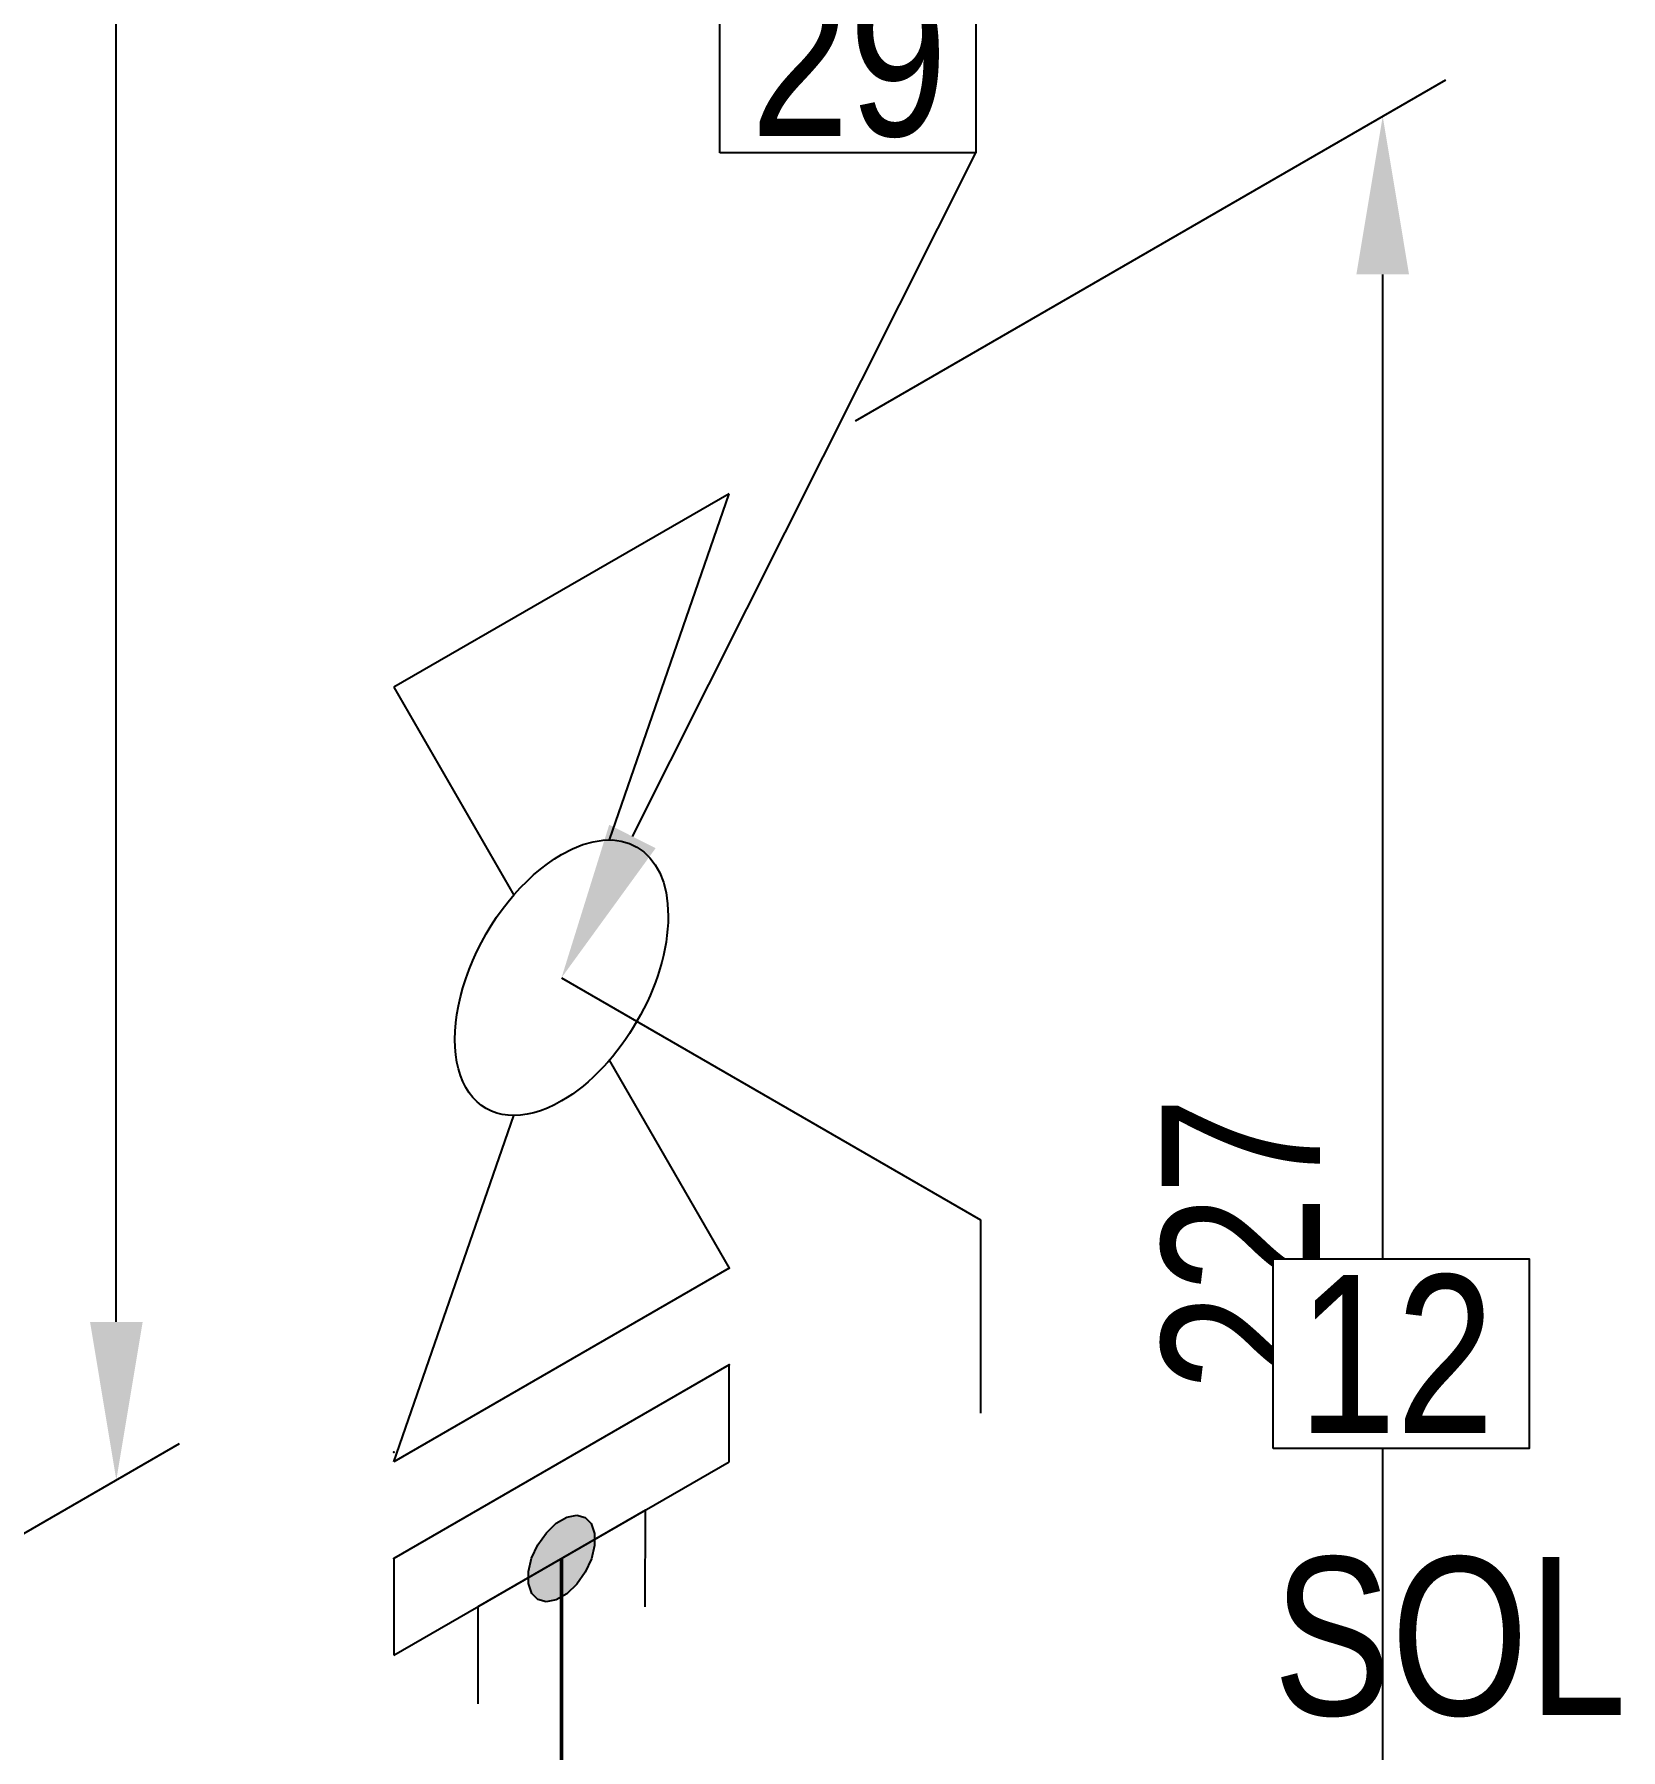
# Model space of a CAD drawing. Header units: millimetres. Extents: x 0 to 594, y 0 to 420.
# Drawn here: x 273.4 to 298.5, y 142.74 to 169.87 of the extents above; entities that cross this region are included whole.
import ezdxf
from ezdxf import colors
from ezdxf.entities.mleader import LeaderData, LeaderLine
from ezdxf.enums import TextEntityAlignment as Align
from ezdxf.math import Vec2, Vec3

# ---------------------------------------------------------------- set-up
doc = ezdxf.new("R2010")
doc.units = ezdxf.units.MM
doc.header["$LTSCALE"] = 0.25
for name, color, linetype in [('밸브', 4, 'Continuous'), ('용접', 1, 'Continuous'), ('주석', 7, 'Continuous'), ('치수', 1, 'Continuous')]:
    doc.layers.add(name, color=color, linetype=linetype)
doc.layers.add('파이프 작은 보어', color=30, linetype='Continuous', lineweight=50)
doc.styles.add('AdskIsoAnnotation', font='arial.ttf', dxfattribs={"width": 0.8, "height": 1})
doc.styles.add('AdskIsoMetric', font='arial.ttf', dxfattribs={"width": 0.8, "height": 2.5})
doc.styles.add('AdskIsoMetric-30', font='arial.ttf', dxfattribs={"width": 0.8, "height": 2.5})
doc.styles.add('AdskIsoMetric30', font='arial.ttf', dxfattribs={"width": 0.8, "oblique": 30, "height": 2.5})
doc.styles.get("Standard").update_dxf_attribs({"font": 'arial.ttf'})
doc.dimstyles.new('AdskIsoMetric', dxfattribs={"dimtxt": 2.5, "dimasz": 2.5, "dimexe": 1, "dimexo": 2, "dimgap": 0.8, "dimtad": 1, "dimdec": 0, "dimrnd": 1, "dimzin": 0, "dimdsep": 46, "dimtxsty": 'AdskIsoMetric', "dimcen": 0, "dimclrt": 7, "dimadec": 0, "dimazin": 0, "dimtfac": 1, "dimtdec": 0, "dimtmove": 1, "dimatfit": 3, "dimfxl": 0, "dimfrac": 2, "dimtolj": 1, "dimtzin": 0, "dimarcsym": 0})

# ---------------------------------------------------------------- blocks, each defined once
blk = doc.blocks.new('플랜지-1-IsoRight')
at = {"color": 0, "linetype": 'ByBlock', "lineweight": -2}
blk.add_wipeout([(0.0442, 0.1786), (-0.0442, 0.2296), (-0.0442, -0.1786), (0.0442, -0.2296)], dxfattribs=at)
at = {"color": 0, "linetype": 'ByBlock', "lineweight": -2, "extrusion": (0.707107, 0.408248, -0.57735)}
for p, q in [((0.0442, 0.1786), (-0.0442, 0.2296)), ((-0.0442, 0.2296), (-0.0442, -0.1786)), ((0.0442, -0.2296), (0.0442, 0.1786)), ((-0.0442, -0.1786), (0.0442, -0.2296))]:
    blk.add_line(p, q, dxfattribs=at)
at = {"color": 0, "linetype": 'ByBlock', "lineweight": -2}
blk.add_wipeout([(0.0442, 0.1786), (-0.0442, 0.2296), (-0.0442, -0.1786), (0.0442, -0.2296)], dxfattribs=at)
at = {"color": 0, "linetype": 'ByBlock', "lineweight": -2, "extrusion": (0.707107, 0.408248, -0.57735)}
for p, q in [((0.0442, 0.1786), (-0.0442, 0.2296)), ((-0.0442, 0.2296), (-0.0442, -0.1786)), ((0.0442, -0.2296), (0.0442, 0.1786)), ((-0.0442, -0.1786), (0.0442, -0.2296))]:
    blk.add_line(p, q, dxfattribs=at)
blk = doc.blocks.new('개스킷-1-IsoRight')
at = {"color": 0, "linetype": 'ByBlock', "lineweight": -2, "extrusion": (1, 0, 0)}
for p in [(-0.0442, 0.2296), (0.0442, 0.1786), (-0.0529, -0.1736), (0.0442, -0.2296)]:
    blk.add_point(p, dxfattribs=at)
blk = doc.blocks.new('볼 밸브-1-IsoRight')
at = {"color": 0, "linetype": 'ByBlock', "lineweight": -2, "extrusion": (0.707107, 0.408248, -0.57735)}
for p, q in [((-0.1006, 0.1164), (-0.3536, 0.4082)), ((-0.3536, 0.4082), (-0.3536, 0)), ((0.1006, 0.0001), (0.3536, 0)), ((-0.3536, 0), (-0.1006, -0.0001)), ((0.3536, 0), (0.3536, -0.4082)), ((0.1125, -0.065), (0.1125, -0.065)), ((0.3536, -0.4082), (0.1007, -0.1162))]:
    blk.add_line(p, q, dxfattribs=at)
at = {"linetype": 'ByBlock', "extrusion": (-1.92296e-16, -1.11022e-16, -1)}
for start_param, end_param in [(-0.785398, 2.356194), (2.356194, 5.497787)]:
    blk.add_ellipse((0, 0), major_axis=(-0.0796, 0.1378), ratio=0.57735, start_param=start_param, end_param=end_param, dxfattribs=at)
blk = doc.blocks.new('Operator_Lever-2-IsoLeft')
at = {"color": 0, "linetype": 'ByBlock', "lineweight": -2, "extrusion": (0, -0.816497, -0.57735)}
for p, q in [((0, 0), (0.4419, 0.2552)), ((0.4419, 0.2552), (0.6187, 0.1531))]:
    blk.add_line(p, q, dxfattribs=at)
blk = doc.blocks.new('*D94')
at = {"layer": 'Defpoints', "color": 0}
for p in [(294.733, 168.576), (284.394, 162.607), (281.742, 127.993)]:
    blk.add_point(p, dxfattribs=at)
at = {"layer": '치수', "color": 0, "lineweight": -2}
for p, q in [((286.394, 163.762), (295.733, 169.153)), ((294.733, 137.993), (294.733, 166.076)), ((283.742, 129.148), (295.733, 136.07))]:
    blk.add_line(p, q, dxfattribs=at)
at = {"layer": '치수', "color": 0}
for points in [[(294.316, 166.076), (295.149, 166.076), (294.733, 168.576)], [(294.316, 137.993), (295.149, 137.993), (294.733, 135.493)]]:
    blk.add_solid(points, dxfattribs=at)
at = {"layer": '치수', "color": 7, "insert": (292.488, 150.738), "char_height": 2.5, "attachment_point": 5, "rotation": 90, "style": 'AdskIsoMetric-30'}
blk.add_mtext('\\A1;227', dxfattribs=at)
blk = doc.blocks.new('*D95')
at = {"layer": 'Defpoints', "color": 0}
for p in [(253.05, 144.559), (281.742, 127.993), (268.752, 120.493)]:
    blk.add_point(p, dxfattribs=at)
at = {"layer": '치수', "color": 0, "lineweight": -2}
for p, q in [((251.05, 143.404), (239.059, 136.482)), ((242.224, 135.809), (266.587, 121.743)), ((279.742, 126.838), (267.752, 119.916))]:
    blk.add_line(p, q, dxfattribs=at)
at = {"layer": '치수', "color": 0}
for points in [[(242.433, 136.17), (242.016, 135.448), (240.059, 137.059)], [(266.795, 122.104), (266.379, 121.382), (268.752, 120.493)]]:
    blk.add_solid(points, dxfattribs=at)
at = {"layer": '치수', "color": 7, "insert": (260.411, 127.925), "char_height": 2.5, "attachment_point": 5, "rotation": 330, "style": 'AdskIsoMetric30'}
blk.add_mtext('\\A1;359', dxfattribs=at)
blk = doc.blocks.new('*D124')
at = {"layer": 'Defpoints', "color": 0}
for p in [(274.7, 282.258), (253.05, 269.758), (256.585, 136.55)]:
    blk.add_point(p, dxfattribs=at)
at = {"layer": '치수', "color": 0, "lineweight": -2}
for p, q in [((255.05, 270.913), (275.7, 282.835)), ((274.7, 149.509), (274.7, 279.758)), ((258.585, 137.704), (275.7, 147.586))]:
    blk.add_line(p, q, dxfattribs=at)
at = {"layer": '치수', "color": 0}
for points in [[(274.284, 279.758), (275.117, 279.758), (274.7, 282.258)], [(274.284, 149.509), (275.117, 149.509), (274.7, 147.009)]]:
    blk.add_solid(points, dxfattribs=at)
at = {"layer": '치수', "color": 7, "insert": (272.433, 213.324), "char_height": 2.5, "attachment_point": 5, "rotation": 90, "style": 'AdskIsoMetric-30'}
blk.add_mtext('\\A1;1885', dxfattribs=at)
blk = doc.blocks.new('SocketWeld-1-IsoRight')
blk.add_hatch(color=256).paths.add_polyline_path([(0.0055, 0.0371), (0.0057, 0.0369), (0.006, 0.0367), (0.0062, 0.0365), (0.0064, 0.0363), (0.0066, 0.0361), (0.0068, 0.0359), (0.007, 0.0357), (0.0072, 0.0355), (0.0075, 0.0353), (0.0077, 0.0351), (0.0079, 0.0349), (0.0081, 0.0347), (0.0083, 0.0345), (0.0085, 0.0343), (0.0088, 0.0341), (0.009, 0.0339), (0.0092, 0.0337), (0.0094, 0.0334), (0.0096, 0.0332), (0.0098, 0.033), (0.01, 0.0328), (0.0103, 0.0326), (0.0105, 0.0324), (0.0107, 0.0322), (0.0109, 0.032), (0.0111, 0.0318), (0.0113, 0.0316), (0.0115, 0.0314), (0.0118, 0.0312), (0.012, 0.031), (0.0122, 0.0308), (0.0124, 0.0306), (0.0126, 0.0304), (0.0128, 0.0302), (0.013, 0.03), (0.0133, 0.0298), (0.0135, 0.0296), (0.0137, 0.0294), (0.0139, 0.0292), (0.0141, 0.0289), (0.0143, 0.0287), (0.0145, 0.0285), (0.0148, 0.0283), (0.015, 0.0281), (0.0152, 0.0279), (0.0154, 0.0277), (0.0156, 0.0275), (0.0158, 0.0273), (0.0161, 0.0271), (0.0161, 0.0271), (0.0162, 0.0268), (0.0164, 0.0266), (0.0166, 0.0263), (0.0168, 0.0261), (0.017, 0.0258), (0.0171, 0.0256), (0.0173, 0.0253), (0.0175, 0.025), (0.0177, 0.0248), (0.0179, 0.0245), (0.0181, 0.0243), (0.0182, 0.024), (0.0184, 0.0237), (0.0186, 0.0235), (0.0188, 0.0232), (0.019, 0.023), (0.0192, 0.0227), (0.0193, 0.0225), (0.0195, 0.0222), (0.0197, 0.0219), (0.0199, 0.0217), (0.0201, 0.0214), (0.0203, 0.0212), (0.0204, 0.0209), (0.0206, 0.0206), (0.0208, 0.0204), (0.021, 0.0201), (0.0212, 0.0199), (0.0213, 0.0196), (0.0215, 0.0193), (0.0217, 0.0191), (0.0219, 0.0188), (0.0221, 0.0186), (0.0223, 0.0183), (0.0224, 0.0181), (0.0226, 0.0178), (0.0228, 0.0175), (0.023, 0.0173), (0.0232, 0.017), (0.0234, 0.0168), (0.0235, 0.0165), (0.0237, 0.0162), (0.0239, 0.016), (0.0241, 0.0157), (0.0243, 0.0155), (0.0245, 0.0152), (0.0246, 0.015), (0.0248, 0.0147), (0.025, 0.0144), (0.025, 0.0144), (0.0251, 0.0141), (0.0253, 0.0139), (0.0254, 0.0136), (0.0255, 0.0133), (0.0257, 0.013), (0.0258, 0.0127), (0.0259, 0.0124), (0.0261, 0.0121), (0.0262, 0.0118), (0.0263, 0.0116), (0.0265, 0.0113), (0.0266, 0.011), (0.0267, 0.0107), (0.0269, 0.0104), (0.027, 0.0101), (0.0271, 0.0098), (0.0273, 0.0095), (0.0274, 0.0093), (0.0275, 0.009), (0.0277, 0.0087), (0.0278, 0.0084), (0.0279, 0.0081), (0.0281, 0.0078), (0.0282, 0.0075), (0.0283, 0.0072), (0.0284, 0.007), (0.0286, 0.0067), (0.0287, 0.0064), (0.0288, 0.0061), (0.029, 0.0058), (0.0291, 0.0055), (0.0292, 0.0052), (0.0294, 0.0049), (0.0295, 0.0047), (0.0296, 0.0044), (0.0298, 0.0041), (0.0299, 0.0038), (0.03, 0.0035), (0.0302, 0.0032), (0.0303, 0.0029), (0.0304, 0.0026), (0.0306, 0.0024), (0.0307, 0.0021), (0.0308, 0.0018), (0.031, 0.0015), (0.0311, 0.0012), (0.0312, 0.0009), (0.0314, 0.0006), (0.0315, 0.0003), (0.0315, 0.0003), (0.0316, 0.0001), (0.0316, -0.0002), (0.0317, -0.0005), (0.0318, -0.0008), (0.0319, -0.0011), (0.0319, -0.0014), (0.032, -0.0017), (0.0321, -0.002), (0.0321, -0.0022), (0.0322, -0.0025), (0.0323, -0.0028), (0.0323, -0.0031), (0.0324, -0.0034), (0.0325, -0.0037), (0.0325, -0.004), (0.0326, -0.0043), (0.0327, -0.0046), (0.0328, -0.0048), (0.0328, -0.0051), (0.0329, -0.0054), (0.033, -0.0057), (0.033, -0.006), (0.0331, -0.0063), (0.0332, -0.0066), (0.0332, -0.0069), (0.0333, -0.0071), (0.0334, -0.0074), (0.0335, -0.0077), (0.0335, -0.008), (0.0336, -0.0083), (0.0337, -0.0086), (0.0337, -0.0089), (0.0338, -0.0092), (0.0339, -0.0095), (0.0339, -0.0097), (0.034, -0.01), (0.0341, -0.0103), (0.0342, -0.0106), (0.0342, -0.0109), (0.0343, -0.0112), (0.0344, -0.0115), (0.0344, -0.0118), (0.0345, -0.012), (0.0346, -0.0123), (0.0346, -0.0126), (0.0347, -0.0129), (0.0348, -0.0132), (0.0349, -0.0135), (0.0349, -0.0138), (0.0349, -0.0138), (0.0349, -0.014), (0.0349, -0.0143), (0.0349, -0.0146), (0.0349, -0.0148), (0.0349, -0.0151), (0.0349, -0.0153), (0.0349, -0.0156), (0.0349, -0.0159), (0.0349, -0.0161), (0.0349, -0.0164), (0.0349, -0.0166), (0.0349, -0.0169), (0.0349, -0.0172), (0.0349, -0.0174), (0.0349, -0.0177), (0.0349, -0.0179), (0.0349, -0.0182), (0.0349, -0.0185), (0.0349, -0.0187), (0.0349, -0.019), (0.0349, -0.0192), (0.0349, -0.0195), (0.0349, -0.0198), (0.0349, -0.02), (0.0349, -0.0203), (0.0349, -0.0206), (0.0349, -0.0208), (0.0349, -0.0211), (0.0349, -0.0213), (0.0349, -0.0216), (0.0349, -0.0219), (0.0349, -0.0221), (0.0349, -0.0224), (0.0349, -0.0226), (0.0349, -0.0229), (0.0349, -0.0232), (0.0349, -0.0234), (0.0349, -0.0237), (0.0349, -0.0239), (0.0349, -0.0242), (0.0349, -0.0245), (0.0349, -0.0247), (0.0349, -0.025), (0.0349, -0.0252), (0.0349, -0.0255), (0.0349, -0.0258), (0.0349, -0.026), (0.0349, -0.0263), (0.0349, -0.0265), (0.0349, -0.0265), (0.0349, -0.0268), (0.0348, -0.027), (0.0347, -0.0272), (0.0346, -0.0274), (0.0346, -0.0276), (0.0345, -0.0278), (0.0344, -0.028), (0.0344, -0.0282), (0.0343, -0.0284), (0.0342, -0.0286), (0.0342, -0.0288), (0.0341, -0.029), (0.034, -0.0292), (0.0339, -0.0295), (0.0339, -0.0297), (0.0338, -0.0299), (0.0337, -0.0301), (0.0337, -0.0303), (0.0336, -0.0305), (0.0335, -0.0307), (0.0335, -0.0309), (0.0334, -0.0311), (0.0333, -0.0313), (0.0332, -0.0315), (0.0332, -0.0317), (0.0331, -0.0319), (0.033, -0.0322), (0.033, -0.0324), (0.0329, -0.0326), (0.0328, -0.0328), (0.0328, -0.033), (0.0327, -0.0332), (0.0326, -0.0334), (0.0325, -0.0336), (0.0325, -0.0338), (0.0324, -0.034), (0.0323, -0.0342), (0.0323, -0.0344), (0.0322, -0.0346), (0.0321, -0.0349), (0.0321, -0.0351), (0.032, -0.0353), (0.0319, -0.0355), (0.0319, -0.0357), (0.0318, -0.0359), (0.0317, -0.0361), (0.0316, -0.0363), (0.0316, -0.0365), (0.0315, -0.0367), (0.0315, -0.0367), (0.0314, -0.0369), (0.0312, -0.037), (0.0311, -0.0371), (0.031, -0.0373), (0.0308, -0.0374), (0.0307, -0.0375), (0.0306, -0.0377), (0.0304, -0.0378), (0.0303, -0.0379), (0.0302, -0.0381), (0.03, -0.0382), (0.0299, -0.0383), (0.0298, -0.0385), (0.0296, -0.0386), (0.0295, -0.0387), (0.0294, -0.0389), (0.0292, -0.039), (0.0291, -0.0391), (0.029, -0.0393), (0.0288, -0.0394), (0.0287, -0.0395), (0.0286, -0.0397), (0.0284, -0.0398), (0.0283, -0.0399), (0.0282, -0.0401), (0.0281, -0.0402), (0.0279, -0.0403), (0.0278, -0.0405), (0.0277, -0.0406), (0.0275, -0.0408), (0.0274, -0.0409), (0.0273, -0.041), (0.0271, -0.0412), (0.027, -0.0413), (0.0269, -0.0414), (0.0267, -0.0416), (0.0266, -0.0417), (0.0265, -0.0418), (0.0263, -0.042), (0.0262, -0.0421), (0.0261, -0.0422), (0.0259, -0.0424), (0.0258, -0.0425), (0.0257, -0.0426), (0.0255, -0.0428), (0.0254, -0.0429), (0.0253, -0.043), (0.0251, -0.0432), (0.025, -0.0433), (0.025, -0.0433), (0.0248, -0.0433), (0.0246, -0.0434), (0.0245, -0.0434), (0.0243, -0.0435), (0.0241, -0.0435), (0.0239, -0.0436), (0.0237, -0.0436), (0.0235, -0.0437), (0.0234, -0.0437), (0.0232, -0.0438), (0.023, -0.0438), (0.0228, -0.0439), (0.0226, -0.0439), (0.0224, -0.044), (0.0223, -0.044), (0.0221, -0.0441), (0.0219, -0.0441), (0.0217, -0.0442), (0.0215, -0.0442), (0.0213, -0.0443), (0.0212, -0.0443), (0.021, -0.0444), (0.0208, -0.0444), (0.0206, -0.0444), (0.0204, -0.0445), (0.0203, -0.0445), (0.0201, -0.0446), (0.0199, -0.0446), (0.0197, -0.0447), (0.0195, -0.0447), (0.0193, -0.0448), (0.0192, -0.0448), (0.019, -0.0449), (0.0188, -0.0449), (0.0186, -0.045), (0.0184, -0.045), (0.0182, -0.0451), (0.0181, -0.0451), (0.0179, -0.0452), (0.0177, -0.0452), (0.0175, -0.0453), (0.0173, -0.0453), (0.0171, -0.0454), (0.017, -0.0454), (0.0168, -0.0455), (0.0166, -0.0455), (0.0164, -0.0455), (0.0162, -0.0456), (0.0161, -0.0456), (0.0161, -0.0456), (0.0158, -0.0456), (0.0156, -0.0456), (0.0154, -0.0455), (0.0152, -0.0455), (0.015, -0.0454), (0.0148, -0.0454), (0.0145, -0.0453), (0.0143, -0.0453), (0.0141, -0.0453), (0.0139, -0.0452), (0.0137, -0.0452), (0.0135, -0.0451), (0.0133, -0.0451), (0.013, -0.045), (0.0128, -0.045), (0.0126, -0.0449), (0.0124, -0.0449), (0.0122, -0.0449), (0.012, -0.0448), (0.0118, -0.0448), (0.0115, -0.0447), (0.0113, -0.0447), (0.0111, -0.0446), (0.0109, -0.0446), (0.0107, -0.0446), (0.0105, -0.0445), (0.0103, -0.0445), (0.01, -0.0444), (0.0098, -0.0444), (0.0096, -0.0443), (0.0094, -0.0443), (0.0092, -0.0443), (0.009, -0.0442), (0.0088, -0.0442), (0.0085, -0.0441), (0.0083, -0.0441), (0.0081, -0.044), (0.0079, -0.044), (0.0077, -0.0439), (0.0075, -0.0439), (0.0072, -0.0439), (0.007, -0.0438), (0.0068, -0.0438), (0.0066, -0.0437), (0.0064, -0.0437), (0.0062, -0.0436), (0.006, -0.0436), (0.0057, -0.0436), (0.0055, -0.0435), (0.0055, -0.0435), (0.0053, -0.0434), (0.0051, -0.0433), (0.0049, -0.0431), (0.0046, -0.043), (0.0044, -0.0429), (0.0042, -0.0427), (0.004, -0.0426), (0.0037, -0.0425), (0.0035, -0.0423), (0.0033, -0.0422), (0.003, -0.0421), (0.0028, -0.042), (0.0026, -0.0418), (0.0024, -0.0417), (0.0021, -0.0416), (0.0019, -0.0414), (0.0017, -0.0413), (0.0015, -0.0412), (0.0012, -0.041), (0.001, -0.0409), (0.0008, -0.0408), (0.0006, -0.0406), (0.0003, -0.0405), (0.0001, -0.0404), (-0.0001, -0.0403), (-0.0003, -0.0401), (-0.0006, -0.04), (-0.0008, -0.0399), (-0.001, -0.0397), (-0.0012, -0.0396), (-0.0015, -0.0395), (-0.0017, -0.0393), (-0.0019, -0.0392), (-0.0021, -0.0391), (-0.0024, -0.039), (-0.0026, -0.0388), (-0.0028, -0.0387), (-0.003, -0.0386), (-0.0033, -0.0384), (-0.0035, -0.0383), (-0.0037, -0.0382), (-0.004, -0.038), (-0.0042, -0.0379), (-0.0044, -0.0378), (-0.0046, -0.0377), (-0.0049, -0.0375), (-0.0051, -0.0374), (-0.0053, -0.0373), (-0.0055, -0.0371), (-0.0055, -0.0371), (-0.0057, -0.0369), (-0.006, -0.0367), (-0.0062, -0.0365), (-0.0064, -0.0363), (-0.0066, -0.0361), (-0.0068, -0.0359), (-0.007, -0.0357), (-0.0072, -0.0355), (-0.0075, -0.0353), (-0.0077, -0.0351), (-0.0079, -0.0349), (-0.0081, -0.0347), (-0.0083, -0.0345), (-0.0085, -0.0343), (-0.0088, -0.0341), (-0.009, -0.0339), (-0.0092, -0.0337), (-0.0094, -0.0334), (-0.0096, -0.0332), (-0.0098, -0.033), (-0.01, -0.0328), (-0.0103, -0.0326), (-0.0105, -0.0324), (-0.0107, -0.0322), (-0.0109, -0.032), (-0.0111, -0.0318), (-0.0113, -0.0316), (-0.0115, -0.0314), (-0.0118, -0.0312), (-0.012, -0.031), (-0.0122, -0.0308), (-0.0124, -0.0306), (-0.0126, -0.0304), (-0.0128, -0.0302), (-0.013, -0.03), (-0.0133, -0.0298), (-0.0135, -0.0296), (-0.0137, -0.0294), (-0.0139, -0.0292), (-0.0141, -0.0289), (-0.0143, -0.0287), (-0.0145, -0.0285), (-0.0148, -0.0283), (-0.015, -0.0281), (-0.0152, -0.0279), (-0.0154, -0.0277), (-0.0156, -0.0275), (-0.0158, -0.0273), (-0.0161, -0.0271), (-0.0161, -0.0271), (-0.0162, -0.0268), (-0.0164, -0.0266), (-0.0166, -0.0263), (-0.0168, -0.0261), (-0.017, -0.0258), (-0.0171, -0.0256), (-0.0173, -0.0253), (-0.0175, -0.025), (-0.0177, -0.0248), (-0.0179, -0.0245), (-0.0181, -0.0243), (-0.0182, -0.024), (-0.0184, -0.0237), (-0.0186, -0.0235), (-0.0188, -0.0232), (-0.019, -0.023), (-0.0192, -0.0227), (-0.0193, -0.0225), (-0.0195, -0.0222), (-0.0197, -0.0219), (-0.0199, -0.0217), (-0.0201, -0.0214), (-0.0203, -0.0212), (-0.0204, -0.0209), (-0.0206, -0.0206), (-0.0208, -0.0204), (-0.021, -0.0201), (-0.0212, -0.0199), (-0.0213, -0.0196), (-0.0215, -0.0193), (-0.0217, -0.0191), (-0.0219, -0.0188), (-0.0221, -0.0186), (-0.0223, -0.0183), (-0.0224, -0.0181), (-0.0226, -0.0178), (-0.0228, -0.0175), (-0.023, -0.0173), (-0.0232, -0.017), (-0.0234, -0.0168), (-0.0235, -0.0165), (-0.0237, -0.0162), (-0.0239, -0.016), (-0.0241, -0.0157), (-0.0243, -0.0155), (-0.0245, -0.0152), (-0.0246, -0.015), (-0.0248, -0.0147), (-0.025, -0.0144), (-0.025, -0.0144), (-0.0251, -0.0141), (-0.0253, -0.0139), (-0.0254, -0.0136), (-0.0255, -0.0133), (-0.0257, -0.013), (-0.0258, -0.0127), (-0.0259, -0.0124), (-0.0261, -0.0121), (-0.0262, -0.0118), (-0.0263, -0.0116), (-0.0265, -0.0113), (-0.0266, -0.011), (-0.0267, -0.0107), (-0.0269, -0.0104), (-0.027, -0.0101), (-0.0271, -0.0098), (-0.0273, -0.0095), (-0.0274, -0.0093), (-0.0275, -0.009), (-0.0277, -0.0087), (-0.0278, -0.0084), (-0.0279, -0.0081), (-0.0281, -0.0078), (-0.0282, -0.0075), (-0.0283, -0.0072), (-0.0284, -0.007), (-0.0286, -0.0067), (-0.0287, -0.0064), (-0.0288, -0.0061), (-0.029, -0.0058), (-0.0291, -0.0055), (-0.0292, -0.0052), (-0.0294, -0.0049), (-0.0295, -0.0047), (-0.0296, -0.0044), (-0.0298, -0.0041), (-0.0299, -0.0038), (-0.03, -0.0035), (-0.0302, -0.0032), (-0.0303, -0.0029), (-0.0304, -0.0026), (-0.0306, -0.0024), (-0.0307, -0.0021), (-0.0308, -0.0018), (-0.031, -0.0015), (-0.0311, -0.0012), (-0.0312, -0.0009), (-0.0314, -0.0006), (-0.0315, -0.0003), (-0.0315, -0.0003), (-0.0316, -0.0001), (-0.0316, 0.0002), (-0.0317, 0.0005), (-0.0318, 0.0008), (-0.0319, 0.0011), (-0.0319, 0.0014), (-0.032, 0.0017), (-0.0321, 0.002), (-0.0321, 0.0022), (-0.0322, 0.0025), (-0.0323, 0.0028), (-0.0323, 0.0031), (-0.0324, 0.0034), (-0.0325, 0.0037), (-0.0325, 0.004), (-0.0326, 0.0043), (-0.0327, 0.0046), (-0.0328, 0.0048), (-0.0328, 0.0051), (-0.0329, 0.0054), (-0.033, 0.0057), (-0.033, 0.006), (-0.0331, 0.0063), (-0.0332, 0.0066), (-0.0332, 0.0069), (-0.0333, 0.0071), (-0.0334, 0.0074), (-0.0335, 0.0077), (-0.0335, 0.008), (-0.0336, 0.0083), (-0.0337, 0.0086), (-0.0337, 0.0089), (-0.0338, 0.0092), (-0.0339, 0.0095), (-0.0339, 0.0097), (-0.034, 0.01), (-0.0341, 0.0103), (-0.0342, 0.0106), (-0.0342, 0.0109), (-0.0343, 0.0112), (-0.0344, 0.0115), (-0.0344, 0.0118), (-0.0345, 0.012), (-0.0346, 0.0123), (-0.0346, 0.0126), (-0.0347, 0.0129), (-0.0348, 0.0132), (-0.0349, 0.0135), (-0.0349, 0.0138), (-0.0349, 0.0138), (-0.0349, 0.014), (-0.0349, 0.0143), (-0.0349, 0.0146), (-0.0349, 0.0148), (-0.0349, 0.0151), (-0.0349, 0.0153), (-0.0349, 0.0156), (-0.0349, 0.0159), (-0.0349, 0.0161), (-0.0349, 0.0164), (-0.0349, 0.0166), (-0.0349, 0.0169), (-0.0349, 0.0172), (-0.0349, 0.0174), (-0.0349, 0.0177), (-0.0349, 0.0179), (-0.0349, 0.0182), (-0.0349, 0.0185), (-0.0349, 0.0187), (-0.0349, 0.019), (-0.0349, 0.0192), (-0.0349, 0.0195), (-0.0349, 0.0198), (-0.0349, 0.02), (-0.0349, 0.0203), (-0.0349, 0.0206), (-0.0349, 0.0208), (-0.0349, 0.0211), (-0.0349, 0.0213), (-0.0349, 0.0216), (-0.0349, 0.0219), (-0.0349, 0.0221), (-0.0349, 0.0224), (-0.0349, 0.0226), (-0.0349, 0.0229), (-0.0349, 0.0232), (-0.0349, 0.0234), (-0.0349, 0.0237), (-0.0349, 0.0239), (-0.0349, 0.0242), (-0.0349, 0.0245), (-0.0349, 0.0247), (-0.0349, 0.025), (-0.0349, 0.0252), (-0.0349, 0.0255), (-0.0349, 0.0258), (-0.0349, 0.026), (-0.0349, 0.0263), (-0.0349, 0.0265), (-0.0349, 0.0265), (-0.0349, 0.0268), (-0.0348, 0.027), (-0.0347, 0.0272), (-0.0346, 0.0274), (-0.0346, 0.0276), (-0.0345, 0.0278), (-0.0344, 0.028), (-0.0344, 0.0282), (-0.0343, 0.0284), (-0.0342, 0.0286), (-0.0342, 0.0288), (-0.0341, 0.029), (-0.034, 0.0292), (-0.0339, 0.0295), (-0.0339, 0.0297), (-0.0338, 0.0299), (-0.0337, 0.0301), (-0.0337, 0.0303), (-0.0336, 0.0305), (-0.0335, 0.0307), (-0.0335, 0.0309), (-0.0334, 0.0311), (-0.0333, 0.0313), (-0.0332, 0.0315), (-0.0332, 0.0317), (-0.0331, 0.0319), (-0.033, 0.0322), (-0.033, 0.0324), (-0.0329, 0.0326), (-0.0328, 0.0328), (-0.0328, 0.033), (-0.0327, 0.0332), (-0.0326, 0.0334), (-0.0325, 0.0336), (-0.0325, 0.0338), (-0.0324, 0.034), (-0.0323, 0.0342), (-0.0323, 0.0344), (-0.0322, 0.0346), (-0.0321, 0.0349), (-0.0321, 0.0351), (-0.032, 0.0353), (-0.0319, 0.0355), (-0.0319, 0.0357), (-0.0318, 0.0359), (-0.0317, 0.0361), (-0.0316, 0.0363), (-0.0316, 0.0365), (-0.0315, 0.0367), (-0.0315, 0.0367), (-0.0314, 0.0369), (-0.0312, 0.037), (-0.0311, 0.0371), (-0.031, 0.0373), (-0.0308, 0.0374), (-0.0307, 0.0375), (-0.0306, 0.0377), (-0.0304, 0.0378), (-0.0303, 0.0379), (-0.0302, 0.0381), (-0.03, 0.0382), (-0.0299, 0.0383), (-0.0298, 0.0385), (-0.0296, 0.0386), (-0.0295, 0.0387), (-0.0294, 0.0389), (-0.0292, 0.039), (-0.0291, 0.0391), (-0.029, 0.0393), (-0.0288, 0.0394), (-0.0287, 0.0395), (-0.0286, 0.0397), (-0.0284, 0.0398), (-0.0283, 0.0399), (-0.0282, 0.0401), (-0.0281, 0.0402), (-0.0279, 0.0403), (-0.0278, 0.0405), (-0.0277, 0.0406), (-0.0275, 0.0408), (-0.0274, 0.0409), (-0.0273, 0.041), (-0.0271, 0.0412), (-0.027, 0.0413), (-0.0269, 0.0414), (-0.0267, 0.0416), (-0.0266, 0.0417), (-0.0265, 0.0418), (-0.0263, 0.042), (-0.0262, 0.0421), (-0.0261, 0.0422), (-0.0259, 0.0424), (-0.0258, 0.0425), (-0.0257, 0.0426), (-0.0255, 0.0428), (-0.0254, 0.0429), (-0.0253, 0.043), (-0.0251, 0.0432), (-0.025, 0.0433), (-0.025, 0.0433), (-0.0248, 0.0433), (-0.0246, 0.0434), (-0.0245, 0.0434), (-0.0243, 0.0435), (-0.0241, 0.0435), (-0.0239, 0.0436), (-0.0237, 0.0436), (-0.0235, 0.0437), (-0.0234, 0.0437), (-0.0232, 0.0438), (-0.023, 0.0438), (-0.0228, 0.0439), (-0.0226, 0.0439), (-0.0224, 0.044), (-0.0223, 0.044), (-0.0221, 0.0441), (-0.0219, 0.0441), (-0.0217, 0.0442), (-0.0215, 0.0442), (-0.0213, 0.0443), (-0.0212, 0.0443), (-0.021, 0.0444), (-0.0208, 0.0444), (-0.0206, 0.0444), (-0.0204, 0.0445), (-0.0203, 0.0445), (-0.0201, 0.0446), (-0.0199, 0.0446), (-0.0197, 0.0447), (-0.0195, 0.0447), (-0.0193, 0.0448), (-0.0192, 0.0448), (-0.019, 0.0449), (-0.0188, 0.0449), (-0.0186, 0.045), (-0.0184, 0.045), (-0.0182, 0.0451), (-0.0181, 0.0451), (-0.0179, 0.0452), (-0.0177, 0.0452), (-0.0175, 0.0453), (-0.0173, 0.0453), (-0.0171, 0.0454), (-0.017, 0.0454), (-0.0168, 0.0455), (-0.0166, 0.0455), (-0.0164, 0.0455), (-0.0162, 0.0456), (-0.0161, 0.0456), (-0.0161, 0.0456), (-0.0158, 0.0456), (-0.0156, 0.0456), (-0.0154, 0.0455), (-0.0152, 0.0455), (-0.015, 0.0454), (-0.0148, 0.0454), (-0.0145, 0.0453), (-0.0143, 0.0453), (-0.0141, 0.0453), (-0.0139, 0.0452), (-0.0137, 0.0452), (-0.0135, 0.0451), (-0.0133, 0.0451), (-0.013, 0.045), (-0.0128, 0.045), (-0.0126, 0.0449), (-0.0124, 0.0449), (-0.0122, 0.0449), (-0.012, 0.0448), (-0.0118, 0.0448), (-0.0115, 0.0447), (-0.0113, 0.0447), (-0.0111, 0.0446), (-0.0109, 0.0446), (-0.0107, 0.0446), (-0.0105, 0.0445), (-0.0103, 0.0445), (-0.01, 0.0444), (-0.0098, 0.0444), (-0.0096, 0.0443), (-0.0094, 0.0443), (-0.0092, 0.0443), (-0.009, 0.0442), (-0.0088, 0.0442), (-0.0085, 0.0441), (-0.0083, 0.0441), (-0.0081, 0.044), (-0.0079, 0.044), (-0.0077, 0.0439), (-0.0075, 0.0439), (-0.0072, 0.0439), (-0.007, 0.0438), (-0.0068, 0.0438), (-0.0066, 0.0437), (-0.0064, 0.0437), (-0.0062, 0.0436), (-0.006, 0.0436), (-0.0057, 0.0436), (-0.0055, 0.0435), (-0.0055, 0.0435), (-0.0053, 0.0434), (-0.0051, 0.0433), (-0.0049, 0.0431), (-0.0046, 0.043), (-0.0044, 0.0429), (-0.0042, 0.0427), (-0.004, 0.0426), (-0.0037, 0.0425), (-0.0035, 0.0423), (-0.0033, 0.0422), (-0.003, 0.0421), (-0.0028, 0.042), (-0.0026, 0.0418), (-0.0024, 0.0417), (-0.0021, 0.0416), (-0.0019, 0.0414), (-0.0017, 0.0413), (-0.0015, 0.0412), (-0.0012, 0.041), (-0.001, 0.0409), (-0.0008, 0.0408), (-0.0006, 0.0406), (-0.0003, 0.0405), (-0.0001, 0.0404), (0.0001, 0.0403), (0.0003, 0.0401), (0.0006, 0.04), (0.0008, 0.0399), (0.001, 0.0397), (0.0012, 0.0396), (0.0015, 0.0395), (0.0017, 0.0393), (0.0019, 0.0392), (0.0021, 0.0391), (0.0024, 0.039), (0.0026, 0.0388), (0.0028, 0.0387), (0.003, 0.0386), (0.0033, 0.0384), (0.0035, 0.0383), (0.0037, 0.0382), (0.004, 0.038), (0.0042, 0.0379), (0.0044, 0.0378), (0.0046, 0.0377), (0.0049, 0.0375), (0.0051, 0.0374), (0.0053, 0.0373)], flags=0)
at = {"color": 0, "linetype": 'ByBlock', "lineweight": -2, "extrusion": (0.707107, 0.408248, -0.57735)}
for p, q in [((0, 0.1021), (-0.0884, 0.1531)), ((0, -0.1021), (0, 0.1021)), ((-0.0349, 0.0265), (-0.0315, 0.0367)), ((-0.0315, 0.0367), (-0.025, 0.0433)), ((-0.025, 0.0433), (-0.0161, 0.0456)), ((-0.0161, 0.0456), (-0.0055, 0.0435)), ((-0.0055, 0.0435), (0.0055, 0.0371)), ((0.0055, 0.0371), (0.0161, 0.0271)), ((-0.0349, 0.0138), (-0.0349, 0.0265)), ((0.0161, 0.0271), (0.025, 0.0144)), ((-0.0315, -0.0003), (-0.0349, 0.0138)), ((0.025, 0.0144), (0.0315, 0.0003)), ((0.0315, 0.0003), (0.0349, -0.0138)), ((-0.025, -0.0144), (-0.0315, -0.0003)), ((-0.0161, -0.0271), (-0.025, -0.0144)), ((0.0349, -0.0138), (0.0349, -0.0265)), ((-0.0055, -0.0371), (-0.0161, -0.0271)), ((0.0349, -0.0265), (0.0315, -0.0367)), ((-0.0884, -0.051), (0, -0.1021)), ((0.0055, -0.0435), (-0.0055, -0.0371)), ((0.0161, -0.0456), (0.0055, -0.0435)), ((0.025, -0.0433), (0.0161, -0.0456)), ((0.0315, -0.0367), (0.025, -0.0433))]:
    blk.add_line(p, q, dxfattribs=at)
blk = doc.blocks.new('AnnoRect')
at = {"color": 0, "linetype": 'ByBlock', "lineweight": -2}
blk.add_wipeout([(-0.81, -0.6), (-0.81, 0.6), (0.81, 0.6), (0.81, -0.6)], dxfattribs=at)
blk.add_lwpolyline([(-0.81, -0.6), (-0.81, 0.6), (0.81, 0.6), (0.81, -0.6)], close=True, dxfattribs=at)
at = {"color": 0, "linetype": 'ByBlock', "lineweight": -2, "style": 'AdskIsoAnnotation', "width": 0.8}
blk.add_attdef('XX', text='', height=1, dxfattribs=at).set_placement((0, 0), align=Align.MIDDLE_CENTER)

msp = doc.modelspace()

# ---------------------------------------------------------------- block references
at = {"layer": '밸브', "xscale": 15, "yscale": 15, "zscale": 15, "rotation": 120.0000000001926}
msp.add_blockref('플랜지-1-IsoRight', (281.7424, 146.5322), dxfattribs=at)

# ---------------------------------------------------------------- texts
at = {"layer": '주석', "insert": (293, 143.2536), "char_height": 2.5, "attachment_point": 7, "style": 'AdskIsoAnnotation'}
msp.add_mtext('{\\Q0;SOL}', dxfattribs=at)

# ---------------------------------------------------------------- dimensions: what is measured, and where the dimension line sits
at = {"layer": '치수'}
dim = msp.add_linear_dim(base=(274.7003, 282.2579), p1=(256.5852, 136.5498), p2=(253.0497, 269.7579), angle=90, text='1885', dimstyle='AdskIsoMetric', override={"dimtad": 0, "dimlfac": 14.149308, "dimtxsty": 'AdskIsoMetric-30', "dimse1": 0, "dimse2": 0, "dimsd1": 0, "dimsd2": 0, "dimtmove": 1}, dxfattribs=at)
dim.commit()
dim.dimension.update_dxf_attribs({"geometry": '*D124', "text_midpoint": (272.4332, 213.3243), "dimtype": 160})

# ---------------------------------------------------------------- leaders
at = {"layer": '주석'}
ml = msp.add_multileader_mtext('Standard', dxfattribs=at)
ml.set_content('')
ml.set_leader_properties()
ml.build(insert=Vec2(0, 0))
ml.multileader.update_dxf_attribs({"dogleg_length": 0, "arrow_head_size": 2.5})
ctx = ml.context
ctx.base_point, ctx.arrow_head_size = Vec3(288.2943, 168), 2.5
notes = []
notes.append((ctx, [(0, (1, 1, 0), (288.2943, 168), (-1, 0), 0, [(0, [(281.7424, 154.9523)], 0, [])])]))
ctx.mtext, ml.multileader.dxf.content_type = None, 0
for ctx, leaders in notes:
    for number, flags, end, landing, length, lines in leaders:
        leader = LeaderData()
        leader.index, (leader.has_last_leader_line, leader.has_dogleg_vector, leader.attachment_direction) = number, flags
        leader.last_leader_point, leader.dogleg_vector, leader.dogleg_length = Vec3(end), Vec3(landing), length
        for number, points, colour, breaks in lines:
            line = LeaderLine()
            line.index, line.vertices, line.color, line.breaks = number, Vec3.list(points), colors.encode_raw_color(colour), breaks
            leader.lines.append(line)
        ctx.leaders.append(leader)

# ---------------------------------------------------------------- next in the draw order: linework, layer by layer
at = {"layer": '파이프 작은 보어'}
msp.add_lwpolyline([(281.7424, 134.1169), (281.7424, 145.7667)], dxfattribs=at)

# ---------------------------------------------------------------- next in the draw order: block references
at = {"layer": '밸브', "xscale": 15, "yscale": 15, "zscale": 15}
for name, p, rotation in [('볼 밸브-1-IsoRight', (281.7424, 154.9523), 300.0000000001444), ('Operator_Lever-2-IsoLeft', (281.7424, 154.9523), 300.0000000000722), ('개스킷-1-IsoRight', (281.7424, 148.0631), 299.9999999999999)]:
    msp.add_blockref(name, p, dxfattribs=dict(at, rotation=rotation))
at = {"layer": '용접', "xscale": 15, "yscale": 15, "zscale": 15, "rotation": 120.0000000000843}
msp.add_blockref('SocketWeld-1-IsoRight', (281.7424, 145.7667), dxfattribs=at)

# ---------------------------------------------------------------- next in the draw order: dimensions: what is measured, and where the dimension line sits
at = {"layer": '치수'}
for base, p1, p2, angle, text, override, picture, middle in [((294.7328, 168.576), (281.7424, 127.9931), (284.394, 162.6069), 90, '227', {"dimtad": 0, "dimlfac": 6.559539, "dimtxsty": 'AdskIsoMetric-30', "dimse1": 0, "dimse2": 0, "dimsd1": 0, "dimsd2": 0, "dimtmove": 1}, '*D94', (292.4878, 150.7384)), ((268.752, 120.4931), (253.0497, 144.5589), (281.7424, 127.9931), 330, '359', {"dimtad": 0, "dimlfac": 10.84936, "dimtxsty": 'AdskIsoMetric30', "dimse1": 0, "dimse2": 0, "dimsd1": 0, "dimsd2": 0, "dimtmove": 1}, '*D95', (260.4115, 127.9254))]:
    dim = msp.add_linear_dim(base=base, p1=p1, p2=p2, angle=angle, text=text, dimstyle='AdskIsoMetric', override=override, dxfattribs=at)
    dim.commit()
    dim.dimension.update_dxf_attribs({"geometry": picture, "text_midpoint": middle, "dimtype": 160})

# ---------------------------------------------------------------- next in the draw order: block references
at = {"layer": '주석'}
ref = msp.add_blockref('AnnoRect', (286.2705, 169.5), dxfattribs=dict(at, xscale=2.5, yscale=2.5, zscale=2.5))
ref.add_attrib('XX_001', '29', (284.7371, 168.2662), dxfattribs={"layer": '0', "color": 0, "linetype": 'ByBlock', "lineweight": -2, "height": 2.5, "style": 'AdskIsoAnnotation', "width": 0.8})
ref = msp.add_blockref('AnnoRect', (295.0238, 149.0073), dxfattribs=dict(at, xscale=2.5, yscale=2.5, zscale=2.5))
ref.add_attrib('XX_001', '12', (293.3915, 147.7521), dxfattribs={"layer": '0', "color": 0, "linetype": 'ByBlock', "lineweight": -2, "height": 2.5, "style": 'AdskIsoAnnotation', "width": 0.8})

doc.saveas('drawing.dxf')
